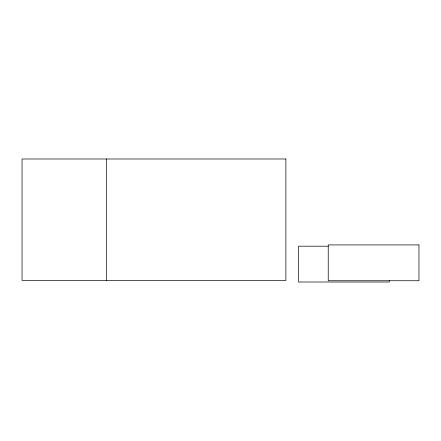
<?xml version="1.0" encoding="UTF-8"?>
<svg xmlns="http://www.w3.org/2000/svg" width="441" height="441" viewBox="0 0 441 441"><rect width="100%" height="100%" fill="white"/><g stroke="black" fill="none" stroke-linecap="round" stroke-linejoin="round"><path stroke-width="0.66" d="M328.22 246.199L298.579 246.199L298.579 282.008L389.298 282.008L389.298 280.63M106.485 158.992L106.485 280.404M285.873 158.992L22.05 158.992L22.05 280.404L285.873 280.404L285.873 158.992M418.95 244.926L328.231 244.926L328.231 280.735L418.95 280.735L418.95 244.926"/></g></svg>
